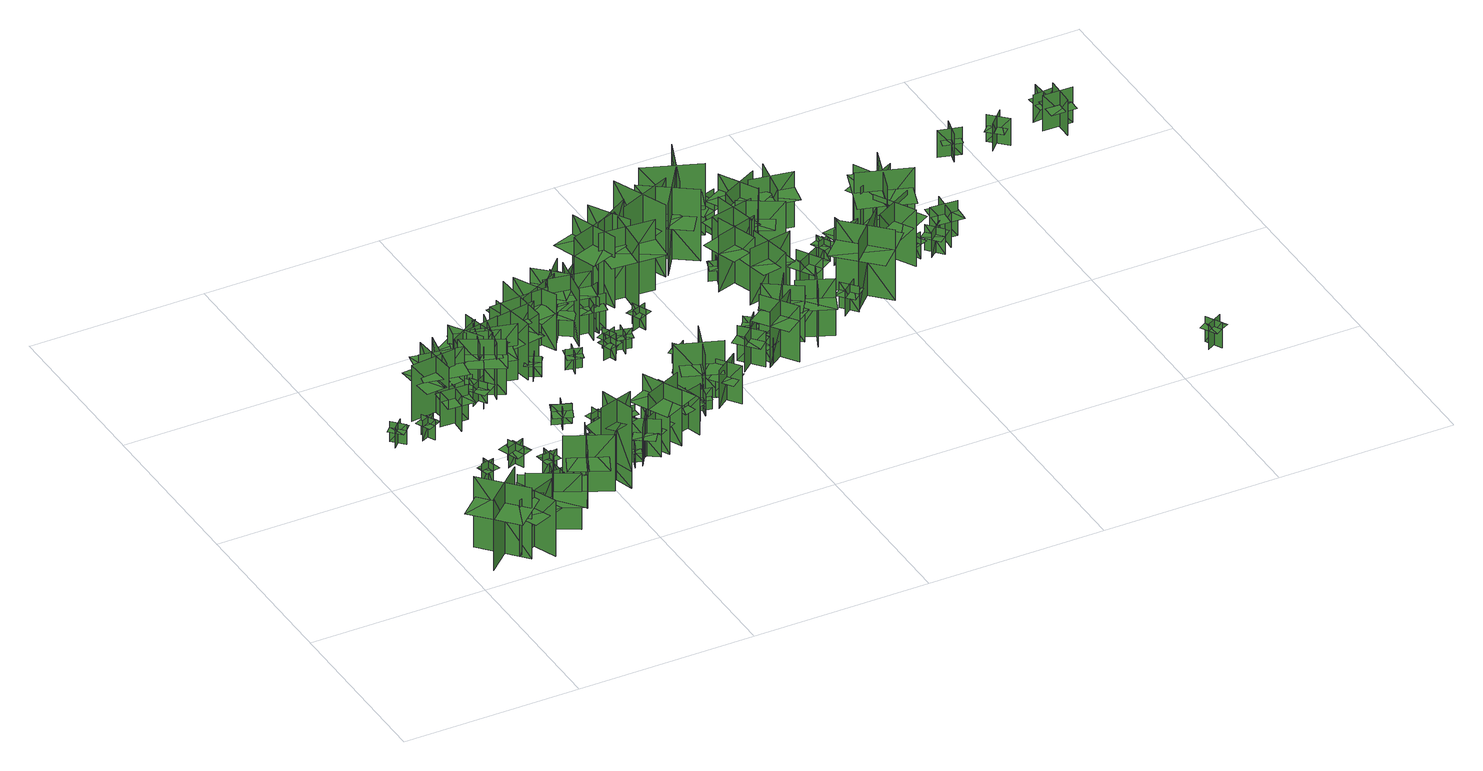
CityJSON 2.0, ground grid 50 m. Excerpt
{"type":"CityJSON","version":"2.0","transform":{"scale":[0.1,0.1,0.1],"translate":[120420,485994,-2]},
"CityObjects":{
"tree1":{"type":"SolitaryVegetationObject","geometry":[{"type":"MultiSurface","lod":"1","boundaries":[[[0,1,2]],[[0,2,3]],[[4,5,6]],[[4,6,7]],[[8,9,10]],[[8,10,11]],[[8,11,12]],[[8,12,13]]]}]},
"tree2":{"type":"SolitaryVegetationObject","geometry":[{"type":"MultiSurface","lod":"1","boundaries":[[[14,15,16]],[[14,16,17]],[[18,19,20]],[[18,20,21]],[[22,23,24]],[[22,24,25]],[[22,25,26]],[[22,26,27]]]}]},
"tree3":{"type":"SolitaryVegetationObject","geometry":[{"type":"MultiSurface","lod":"1","boundaries":[[[28,29,30]],[[28,30,31]],[[32,33,34]],[[32,34,35]],[[36,37,38]],[[36,38,39]],[[36,39,40]],[[36,40,41]]]}]},
"tree4":{"type":"SolitaryVegetationObject","geometry":[{"type":"MultiSurface","lod":"1","boundaries":[[[42,43,44]],[[42,44,45]],[[46,47,48]],[[46,48,49]],[[50,51,52]],[[50,52,53]],[[50,53,54]],[[50,54,55]]]}]},
"tree5":{"type":"SolitaryVegetationObject","geometry":[{"type":"MultiSurface","lod":"1","boundaries":[[[56,57,58]],[[56,58,59]],[[60,61,62]],[[60,62,63]],[[64,65,66]],[[64,66,67]],[[64,68,69]],[[64,69,65]]]}]},
"tree6":{"type":"SolitaryVegetationObject","geometry":[{"type":"MultiSurface","lod":"1","boundaries":[[[70,71,72]],[[70,72,73]],[[74,75,76]],[[74,76,77]],[[78,79,80]],[[78,80,81]],[[78,81,82]],[[78,82,83]]]}]},
"tree7":{"type":"SolitaryVegetationObject","geometry":[{"type":"MultiSurface","lod":"1","boundaries":[[[84,85,86]],[[84,86,87]],[[88,89,90]],[[88,90,91]],[[92,93,94]],[[92,94,95]],[[92,95,96]],[[92,96,97]]]}]},
"tree8":{"type":"SolitaryVegetationObject","geometry":[{"type":"MultiSurface","lod":"1","boundaries":[[[98,99,100]],[[98,100,101]],[[102,103,104]],[[102,104,105]],[[106,107,108]],[[106,108,109]],[[106,109,110]],[[106,110,111]]]}]},
"tree9":{"type":"SolitaryVegetationObject","geometry":[{"type":"MultiSurface","lod":"1","boundaries":[[[112,113,114]],[[112,114,115]],[[116,117,118]],[[116,118,119]],[[120,121,122]],[[120,122,123]],[[120,123,124]],[[120,124,125]]]}]},
"tree10":{"type":"SolitaryVegetationObject","geometry":[{"type":"MultiSurface","lod":"1","boundaries":[[[126,127,128]],[[126,128,129]],[[130,131,132]],[[130,132,133]],[[134,135,136]],[[134,136,137]],[[134,138,139]],[[134,139,135]]]}]},
"tree11":{"type":"SolitaryVegetationObject","geometry":[{"type":"MultiSurface","lod":"1","boundaries":[[[140,141,142]],[[140,142,143]],[[144,145,146]],[[144,146,147]],[[148,149,150]],[[148,150,151]],[[148,151,152]],[[148,152,153]]]}]},
"tree12":{"type":"SolitaryVegetationObject","geometry":[{"type":"MultiSurface","lod":"1","boundaries":[[[154,155,156]],[[154,156,157]],[[158,159,160]],[[158,160,161]],[[162,163,164]],[[162,164,165]],[[162,165,166]],[[162,166,167]]]}]},
"tree13":{"type":"SolitaryVegetationObject","geometry":[{"type":"MultiSurface","lod":"1","boundaries":[[[168,169,170]],[[168,170,171]],[[172,173,174]],[[172,174,175]],[[176,177,178]],[[176,178,179]],[[176,180,181]],[[176,181,177]]]}]},
"tree14":{"type":"SolitaryVegetationObject","geometry":[{"type":"MultiSurface","lod":"1","boundaries":[[[182,183,184]],[[182,184,185]],[[186,187,188]],[[186,188,189]],[[190,191,192]],[[190,192,193]],[[190,193,194]],[[190,194,195]]]}]},
"tree15":{"type":"SolitaryVegetationObject","geometry":[{"type":"MultiSurface","lod":"1","boundaries":[[[196,197,198]],[[196,198,199]],[[200,201,202]],[[200,202,203]],[[204,205,206]],[[204,206,207]],[[204,207,208]],[[204,208,209]]]}]},
"tree16":{"type":"SolitaryVegetationObject","geometry":[{"type":"MultiSurface","lod":"1","boundaries":[[[210,211,212]],[[210,212,213]],[[214,215,216]],[[214,216,217]],[[218,219,215]],[[218,215,214]],[[220,221,211]],[[220,211,210]],[[222,223,224]],[[222,224,225]],[[226,227,228]],[[226,228,229]]]}]},
"tree17":{"type":"SolitaryVegetationObject","geometry":[{"type":"MultiSurface","lod":"1","boundaries":[[[230,231,232]],[[230,232,233]],[[234,235,236]],[[234,236,237]],[[238,239,240]],[[238,240,241]],[[238,241,242]],[[238,242,243]]]}]},
"tree18":{"type":"SolitaryVegetationObject","geometry":[{"type":"MultiSurface","lod":"1","boundaries":[[[244,245,246]],[[244,246,247]],[[248,249,250]],[[248,250,251]],[[252,253,254]],[[252,254,255]],[[252,255,256]],[[252,256,257]]]}]},
"tree19":{"type":"SolitaryVegetationObject","geometry":[{"type":"MultiSurface","lod":"1","boundaries":[[[258,259,260]],[[258,260,261]],[[262,263,264]],[[262,264,265]],[[266,267,268]],[[266,268,269]],[[266,269,270]],[[266,270,271]]]}]},
"tree20":{"type":"SolitaryVegetationObject","geometry":[{"type":"MultiSurface","lod":"1","boundaries":[[[272,273,274]],[[272,274,275]],[[276,277,278]],[[276,278,279]],[[280,281,282]],[[280,282,283]],[[280,284,285]],[[280,285,281]]]}]},
"tree21":{"type":"SolitaryVegetationObject","geometry":[{"type":"MultiSurface","lod":"1","boundaries":[[[286,287,288]],[[286,288,289]],[[290,291,292]],[[290,292,293]],[[294,295,296]],[[294,296,297]],[[294,297,298]],[[294,298,299]]]}]},
"tree22":{"type":"SolitaryVegetationObject","geometry":[{"type":"MultiSurface","lod":"1","boundaries":[[[300,301,302]],[[300,302,303]],[[304,305,306]],[[304,306,307]],[[308,309,310]],[[308,310,311]],[[308,311,312]],[[308,312,313]]]}]},
"tree23":{"type":"SolitaryVegetationObject","geometry":[{"type":"MultiSurface","lod":"1","boundaries":[[[314,315,316]],[[314,316,317]],[[318,319,320]],[[318,320,321]],[[322,323,324]],[[322,324,325]],[[322,325,326]],[[322,326,327]]]}]},
"tree24":{"type":"SolitaryVegetationObject","geometry":[{"type":"MultiSurface","lod":"1","boundaries":[[[328,329,330]],[[328,330,331]],[[332,333,334]],[[332,334,335]],[[336,337,338]],[[336,338,339]],[[336,340,341]],[[336,341,337]]]}]},
"tree25":{"type":"SolitaryVegetationObject","geometry":[{"type":"MultiSurface","lod":"1","boundaries":[[[342,343,344]],[[342,344,345]],[[346,347,348]],[[346,348,349]],[[350,351,352]],[[350,352,353]],[[350,353,354]],[[350,354,355]]]}]},
"tree26":{"type":"SolitaryVegetationObject","geometry":[{"type":"MultiSurface","lod":"1","boundaries":[[[356,357,358]],[[356,358,359]],[[360,361,362]],[[360,362,363]],[[364,365,366]],[[364,366,367]],[[364,367,368]],[[364,368,369]]]}]},
"tree27":{"type":"SolitaryVegetationObject","geometry":[{"type":"MultiSurface","lod":"1","boundaries":[[[370,371,372]],[[370,372,373]],[[374,375,376]],[[374,376,377]],[[378,379,380]],[[378,380,381]],[[378,382,383]],[[378,383,379]]]}]},
"tree28":{"type":"SolitaryVegetationObject","geometry":[{"type":"MultiSurface","lod":"1","boundaries":[[[384,385,386]],[[384,386,387]],[[388,389,390]],[[388,390,391]],[[392,393,394]],[[392,394,395]],[[392,395,396]],[[392,396,397]]]}]},
"tree29":{"type":"SolitaryVegetationObject","geometry":[{"type":"MultiSurface","lod":"1","boundaries":[[[398,399,400]],[[398,400,401]],[[402,403,404]],[[402,404,405]],[[406,407,408]],[[406,408,409]],[[406,409,410]],[[406,410,411]]]}]},
"tree30":{"type":"SolitaryVegetationObject","geometry":[{"type":"MultiSurface","lod":"1","boundaries":[[[412,413,414]],[[412,414,415]],[[416,417,418]],[[416,418,419]],[[420,421,422]],[[420,422,423]],[[420,423,424]],[[420,424,425]]]}]},
"tree31":{"type":"SolitaryVegetationObject","geometry":[{"type":"MultiSurface","lod":"1","boundaries":[[[426,427,428]],[[426,428,429]],[[430,431,432]],[[430,432,433]],[[434,435,436]],[[434,436,437]],[[434,437,438]],[[434,438,439]]]}]},
"tree32":{"type":"SolitaryVegetationObject","geometry":[{"type":"MultiSurface","lod":"1","boundaries":[[[440,441,442]],[[440,442,443]],[[444,445,446]],[[444,446,447]],[[448,449,450]],[[448,450,451]],[[448,451,452]],[[448,452,453]]]}]},
"tree33":{"type":"SolitaryVegetationObject","geometry":[{"type":"MultiSurface","lod":"1","boundaries":[[[454,455,456]],[[454,456,457]],[[458,459,460]],[[458,460,461]],[[462,463,464]],[[462,464,465]],[[462,465,466]],[[462,466,467]]]}]},
"tree34":{"type":"SolitaryVegetationObject","geometry":[{"type":"MultiSurface","lod":"1","boundaries":[[[468,469,470]],[[468,470,471]],[[472,473,474]],[[472,474,475]],[[476,477,478]],[[476,478,479]],[[476,480,481]],[[476,481,477]]]}]},
"tree35":{"type":"SolitaryVegetationObject","geometry":[{"type":"MultiSurface","lod":"1","boundaries":[[[482,483,484]],[[482,484,485]],[[486,487,488]],[[486,488,489]],[[490,491,492]],[[490,492,493]],[[490,493,494]],[[490,494,495]]]}]},
"tree36":{"type":"SolitaryVegetationObject","geometry":[{"type":"MultiSurface","lod":"1","boundaries":[[[496,497,498]],[[496,498,499]],[[500,501,502]],[[500,502,503]],[[504,505,506]],[[504,506,507]],[[504,507,508]],[[504,508,509]]]}]},
"tree37":{"type":"SolitaryVegetationObject","geometry":[{"type":"MultiSurface","lod":"1","boundaries":[[[510,511,512]],[[510,512,513]],[[514,515,516]],[[514,516,517]],[[518,519,520]],[[518,520,521]],[[518,521,522]],[[518,522,523]]]}]},
"tree38":{"type":"SolitaryVegetationObject","geometry":[{"type":"MultiSurface","lod":"1","boundaries":[[[524,525,526]],[[524,526,527]],[[528,529,530]],[[528,530,531]],[[532,533,534]],[[532,534,535]],[[532,535,536]],[[532,536,537]]]}]},
"tree39":{"type":"SolitaryVegetationObject","geometry":[{"type":"MultiSurface","lod":"1","boundaries":[[[538,539,540]],[[538,540,541]],[[542,543,544]],[[542,544,545]],[[546,547,548]],[[546,548,549]],[[546,549,550]],[[546,550,551]]]}]},
"tree40":{"type":"SolitaryVegetationObject","geometry":[{"type":"MultiSurface","lod":"1","boundaries":[[[552,553,554]],[[552,554,555]],[[556,557,558]],[[556,558,559]],[[560,561,562]],[[560,562,563]],[[560,563,564]],[[560,564,565]]]}]},
"tree41":{"type":"SolitaryVegetationObject","geometry":[{"type":"MultiSurface","lod":"1","boundaries":[[[566,567,568]],[[566,568,569]],[[570,571,572]],[[570,572,573]],[[574,575,576]],[[574,576,577]],[[574,577,578]],[[574,578,579]]]}]},
"tree42":{"type":"SolitaryVegetationObject","geometry":[{"type":"MultiSurface","lod":"1","boundaries":[[[580,581,582]],[[580,582,583]],[[584,585,586]],[[584,586,587]],[[588,589,590]],[[588,590,591]],[[588,592,593]],[[588,593,589]]]}]},
"tree43":{"type":"SolitaryVegetationObject","geometry":[{"type":"MultiSurface","lod":"1","boundaries":[[[594,595,596]],[[594,596,597]],[[598,599,600]],[[598,600,601]],[[602,603,604]],[[602,604,605]],[[602,605,606]],[[602,606,607]]]}]},
"tree44":{"type":"SolitaryVegetationObject","geometry":[{"type":"MultiSurface","lod":"1","boundaries":[[[608,609,610]],[[608,610,611]],[[612,613,614]],[[612,614,615]],[[616,617,618]],[[616,618,619]],[[616,619,620]],[[616,620,621]]]}]},
"tree45":{"type":"SolitaryVegetationObject","geometry":[{"type":"MultiSurface","lod":"1","boundaries":[[[622,623,624]],[[622,624,625]],[[626,627,628]],[[626,628,629]],[[630,631,632]],[[630,632,633]],[[630,633,634]],[[630,634,635]]]}]},
"tree46":{"type":"SolitaryVegetationObject","geometry":[{"type":"MultiSurface","lod":"1","boundaries":[[[636,637,638]],[[636,638,639]],[[640,641,642]],[[640,642,643]],[[644,645,646]],[[644,646,647]],[[644,647,648]],[[644,648,649]]]}]},
"tree47":{"type":"SolitaryVegetationObject","geometry":[{"type":"MultiSurface","lod":"1","boundaries":[[[650,651,652]],[[650,652,653]],[[654,655,656]],[[654,656,657]],[[658,659,660]],[[658,660,661]],[[658,661,662]],[[658,662,663]]]}]},
"tree48":{"type":"SolitaryVegetationObject","geometry":[{"type":"MultiSurface","lod":"1","boundaries":[[[664,665,666]],[[664,666,667]],[[668,669,670]],[[668,670,671]],[[672,673,674]],[[672,674,675]],[[672,676,677]],[[672,677,673]]]}]},
"tree49":{"type":"SolitaryVegetationObject","geometry":[{"type":"MultiSurface","lod":"1","boundaries":[[[678,679,680]],[[678,680,681]],[[682,683,684]],[[682,684,685]],[[686,687,688]],[[686,688,689]],[[686,689,690]],[[686,690,691]]]}]},
"tree50":{"type":"SolitaryVegetationObject","geometry":[{"type":"MultiSurface","lod":"1","boundaries":[[[692,693,694]],[[692,694,695]],[[696,697,698]],[[696,698,699]],[[700,701,702]],[[700,702,703]],[[700,704,705]],[[700,705,701]]]}]},
"tree51":{"type":"SolitaryVegetationObject","geometry":[{"type":"MultiSurface","lod":"1","boundaries":[[[706,707,708]],[[706,708,709]],[[710,711,712]],[[710,712,713]],[[714,715,716]],[[714,716,717]],[[714,717,718]],[[714,718,719]]]}]},
"tree52":{"type":"SolitaryVegetationObject","geometry":[{"type":"MultiSurface","lod":"1","boundaries":[[[720,721,722]],[[720,722,723]],[[724,725,726]],[[724,726,727]],[[728,729,730]],[[728,730,731]],[[728,732,733]],[[728,733,729]]]}]},
"tree53":{"type":"SolitaryVegetationObject","geometry":[{"type":"MultiSurface","lod":"1","boundaries":[[[734,735,736]],[[734,736,737]],[[738,739,740]],[[738,740,741]],[[742,743,744]],[[742,744,745]],[[742,745,746]],[[742,746,747]]]}]},
"tree54":{"type":"SolitaryVegetationObject","geometry":[{"type":"MultiSurface","lod":"1","boundaries":[[[748,749,750]],[[748,750,751]],[[752,753,754]],[[752,754,755]],[[756,757,758]],[[756,758,759]],[[756,759,760]],[[756,760,761]]]}]},
"tree55":{"type":"SolitaryVegetationObject","geometry":[{"type":"MultiSurface","lod":"1","boundaries":[[[762,763,764]],[[762,764,765]],[[766,767,768]],[[766,768,769]],[[770,771,772]],[[770,772,773]],[[770,774,775]],[[770,775,771]]]}]},
"tree56":{"type":"SolitaryVegetationObject","geometry":[{"type":"MultiSurface","lod":"1","boundaries":[[[776,777,778]],[[776,778,779]],[[780,781,782]],[[780,782,783]],[[784,785,786]],[[784,786,787]],[[784,787,788]],[[784,788,789]]]}]},
"tree57":{"type":"SolitaryVegetationObject","geometry":[{"type":"MultiSurface","lod":"1","boundaries":[[[790,791,792]],[[790,792,793]],[[794,795,796]],[[794,796,797]],[[798,799,800]],[[798,800,801]],[[798,801,802]],[[798,802,803]]]}]},
"tree58":{"type":"SolitaryVegetationObject","geometry":[{"type":"MultiSurface","lod":"1","boundaries":[[[804,805,806]],[[804,806,807]],[[808,809,810]],[[808,810,811]],[[812,813,814]],[[812,814,815]],[[812,815,816]],[[812,816,817]]]}]},
"tree59":{"type":"SolitaryVegetationObject","geometry":[{"type":"MultiSurface","lod":"1","boundaries":[[[818,819,820]],[[818,820,821]],[[822,823,824]],[[822,824,825]],[[826,827,828]],[[826,828,829]],[[826,829,830]],[[826,830,831]]]}]},
"tree60":{"type":"SolitaryVegetationObject","geometry":[{"type":"MultiSurface","lod":"1","boundaries":[[[832,833,834]],[[832,834,835]],[[836,837,838]],[[836,838,839]],[[840,841,842]],[[840,842,843]],[[840,843,844]],[[840,844,845]]]}]},
"tree61":{"type":"SolitaryVegetationObject","geometry":[{"type":"MultiSurface","lod":"1","boundaries":[[[846,847,848]],[[846,848,849]],[[850,851,852]],[[850,852,853]],[[854,855,856]],[[854,856,857]],[[854,857,858]],[[854,858,859]]]}]},
"tree62":{"type":"SolitaryVegetationObject","geometry":[{"type":"MultiSurface","lod":"1","boundaries":[[[860,861,862]],[[860,862,863]],[[864,865,866]],[[864,866,867]],[[868,869,870]],[[868,870,871]],[[868,871,872]],[[868,872,873]]]}]},
"tree63":{"type":"SolitaryVegetationObject","geometry":[{"type":"MultiSurface","lod":"1","boundaries":[[[874,875,876]],[[874,876,877]],[[878,879,880]],[[878,880,881]],[[882,883,884]],[[882,884,885]],[[882,885,886]],[[882,886,887]]]}]},
"tree64":{"type":"SolitaryVegetationObject","geometry":[{"type":"MultiSurface","lod":"1","boundaries":[[[888,889,890]],[[888,890,891]],[[892,893,894]],[[892,894,895]],[[896,897,898]],[[896,898,899]],[[896,899,900]],[[896,900,901]]]}]},
"tree65":{"type":"SolitaryVegetationObject","geometry":[{"type":"MultiSurface","lod":"1","boundaries":[[[902,903,904]],[[902,904,905]],[[906,907,908]],[[906,908,909]],[[910,911,912]],[[910,912,913]],[[910,913,914]],[[910,914,915]]]}]},
"tree66":{"type":"SolitaryVegetationObject","geometry":[{"type":"MultiSurface","lod":"1","boundaries":[[[916,917,918]],[[916,918,919]],[[920,921,922]],[[920,922,923]],[[924,925,926]],[[924,926,927]],[[924,927,928]],[[924,928,929]]]}]},
"tree67":{"type":"SolitaryVegetationObject","geometry":[{"type":"MultiSurface","lod":"1","boundaries":[[[930,931,932]],[[930,932,933]],[[934,935,936]],[[934,936,937]],[[938,939,940]],[[938,940,941]],[[938,942,943]],[[938,943,939]]]}]},
"tree68":{"type":"SolitaryVegetationObject","geometry":[{"type":"MultiSurface","lod":"1","boundaries":[[[944,945,946]],[[944,946,947]],[[948,949,950]],[[948,950,951]],[[952,953,954]],[[952,954,955]],[[952,955,956]],[[952,956,957]]]}]},
"tree69":{"type":"SolitaryVegetationObject","geometry":[{"type":"MultiSurface","lod":"1","boundaries":[[[958,959,960]],[[958,960,961]],[[962,963,964]],[[962,964,965]],[[966,967,968]],[[966,968,969]],[[966,970,971]],[[966,971,967]]]}]},
"tree70":{"type":"SolitaryVegetationObject","geometry":[{"type":"MultiSurface","lod":"1","boundaries":[[[972,973,974]],[[972,974,975]],[[976,977,978]],[[976,978,979]],[[980,981,982]],[[980,982,983]],[[980,983,984]],[[980,984,985]]]}]},
"tree71":{"type":"SolitaryVegetationObject","geometry":[{"type":"MultiSurface","lod":"1","boundaries":[[[986,987,988]],[[986,988,989]],[[990,991,992]],[[990,992,993]],[[994,995,996]],[[994,996,997]],[[994,998,999]],[[994,999,995]]]}]},
"tree72":{"type":"SolitaryVegetationObject","geometry":[{"type":"MultiSurface","lod":"1","boundaries":[[[1000,1001,1002]],[[1000,1002,1003]],[[1004,1005,1006]],[[1004,1006,1007]],[[1008,1009,1010]],[[1008,1010,1011]],[[1008,1011,1012]],[[1008,1012,1013]]]}]},
"tree73":{"type":"SolitaryVegetationObject","geometry":[{"type":"MultiSurface","lod":"1","boundaries":[[[1014,1015,1016]],[[1014,1016,1017]],[[1018,1019,1020]],[[1018,1020,1021]],[[1022,1023,1024]],[[1022,1024,1025]],[[1022,1025,1026]],[[1022,1026,1027]]]}]},
"tree74":{"type":"SolitaryVegetationObject","geometry":[{"type":"MultiSurface","lod":"1","boundaries":[[[1028,1029,1030]],[[1028,1030,1031]],[[1032,1033,1034]],[[1032,1034,1035]],[[1036,1037,1038]],[[1036,1038,1039]],[[1036,1039,1040]],[[1036,1040,1041]]]}]},
"tree75":{"type":"SolitaryVegetationObject","geometry":[{"type":"MultiSurface","lod":"1","boundaries":[[[1042,1043,1044]],[[1042,1044,1045]],[[1046,1047,1048]],[[1046,1048,1049]],[[1050,1051,1052]],[[1050,1052,1053]],[[1050,1053,1054]],[[1050,1054,1055]]]}]},
"tree76":{"type":"SolitaryVegetationObject","geometry":[{"type":"MultiSurface","lod":"1","boundaries":[[[1056,1057,1058]],[[1056,1058,1059]],[[1060,1061,1062]],[[1060,1062,1063]],[[1064,1065,1066]],[[1064,1066,1067]],[[1064,1068,1069]],[[1064,1069,1065]]]}]},
"tree77":{"type":"SolitaryVegetationObject","geometry":[{"type":"MultiSurface","lod":"1","boundaries":[[[1070,1071,1072]],[[1070,1072,1073]],[[1074,1075,1076]],[[1074,1076,1077]],[[1078,1079,1080]],[[1078,1080,1081]],[[1078,1081,1082]],[[1078,1082,1083]]]}]},
"tree78":{"type":"SolitaryVegetationObject","geometry":[{"type":"MultiSurface","lod":"1","boundaries":[[[1084,1085,1086]],[[1084,1086,1087]],[[1088,1089,1090]],[[1088,1090,1091]],[[1092,1093,1094]],[[1092,1094,1095]],[[1092,1095,1096]],[[1092,1096,1097]]]}]},
"tree79":{"type":"SolitaryVegetationObject","geometry":[{"type":"MultiSurface","lod":"1","boundaries":[[[1098,1099,1100]],[[1098,1100,1101]],[[1102,1103,1104]],[[1102,1104,1105]],[[1106,1107,1108]],[[1106,1108,1109]],[[1106,1109,1110]],[[1106,1110,1111]]]}]},
"tree80":{"type":"SolitaryVegetationObject","geometry":[{"type":"MultiSurface","lod":"1","boundaries":[[[1112,1113,1114]],[[1112,1114,1115]],[[1116,1117,1118]],[[1116,1118,1119]],[[1120,1121,1122]],[[1120,1122,1123]],[[1120,1123,1124]],[[1120,1124,1125]]]}]},
"tree81":{"type":"SolitaryVegetationObject","geometry":[{"type":"MultiSurface","lod":"1","boundaries":[[[1126,1127,1128]],[[1126,1128,1129]],[[1130,1131,1132]],[[1130,1132,1133]],[[1134,1135,1136]],[[1134,1136,1137]],[[1134,1137,1138]],[[1134,1138,1139]]]}]},
"tree82":{"type":"SolitaryVegetationObject","geometry":[{"type":"MultiSurface","lod":"1","boundaries":[[[1140,1141,1142]],[[1140,1142,1143]],[[1144,1145,1146]],[[1144,1146,1147]],[[1148,1149,1150]],[[1148,1150,1151]],[[1148,1151,1152]],[[1148,1152,1153]]]}]},
"tree83":{"type":"SolitaryVegetationObject","geometry":[{"type":"MultiSurface","lod":"1","boundaries":[[[1154,1155,1156]],[[1154,1156,1157]],[[1158,1159,1160]],[[1158,1160,1161]],[[1162,1163,1164]],[[1162,1164,1165]],[[1162,1165,1166]],[[1162,1166,1167]]]}]},
"tree84":{"type":"SolitaryVegetationObject","geometry":[{"type":"MultiSurface","lod":"1","boundaries":[[[1168,1169,1170]],[[1168,1170,1171]],[[1172,1173,1174]],[[1172,1174,1175]],[[1176,1177,1178]],[[1176,1178,1179]],[[1176,1179,1180]],[[1176,1180,1181]]]}]},
"tree85":{"type":"SolitaryVegetationObject","geometry":[{"type":"MultiSurface","lod":"1","boundaries":[[[1182,1183,1184]],[[1182,1184,1185]],[[1186,1187,1188]],[[1186,1188,1189]],[[1190,1191,1192]],[[1190,1192,1193]],[[1190,1193,1194]],[[1190,1194,1195]]]}]},
"tree86":{"type":"SolitaryVegetationObject","geometry":[{"type":"MultiSurface","lod":"1","boundaries":[[[1196,1197,1198]],[[1196,1198,1199]],[[1200,1201,1202]],[[1200,1202,1203]],[[1204,1205,1206]],[[1204,1206,1207]],[[1204,1207,1208]],[[1204,1208,1209]]]}]},
"tree87":{"type":"SolitaryVegetationObject","geometry":[{"type":"MultiSurface","lod":"1","boundaries":[[[1210,1211,1212]],[[1210,1212,1213]],[[1214,1215,1216]],[[1214,1216,1217]],[[1218,1219,1220]],[[1218,1220,1221]],[[1218,1221,1222]],[[1218,1222,1223]]]}]},
"tree88":{"type":"SolitaryVegetationObject","geometry":[{"type":"MultiSurface","lod":"1","boundaries":[[[1224,1225,1226]],[[1224,1226,1227]],[[1228,1229,1230]],[[1228,1230,1231]],[[1232,1233,1234]],[[1232,1234,1235]],[[1232,1235,1236]],[[1232,1236,1237]]]}]},
"tree89":{"type":"SolitaryVegetationObject","geometry":[{"type":"MultiSurface","lod":"1","boundaries":[[[1238,1239,1240]],[[1238,1240,1241]],[[1242,1243,1244]],[[1242,1244,1245]],[[1246,1247,1248]],[[1246,1248,1249]],[[1246,1249,1250]],[[1246,1250,1251]]]}]},
"tree90":{"type":"SolitaryVegetationObject","geometry":[{"type":"MultiSurface","lod":"1","boundaries":[[[1252,1253,1254]],[[1252,1254,1255]],[[1256,1257,1258]],[[1256,1258,1259]],[[1260,1261,1262]],[[1260,1262,1263]],[[1260,1261,1264]],[[1260,1264,1265]]]}]},
"tree91":{"type":"SolitaryVegetationObject","geometry":[{"type":"MultiSurface","lod":"1","boundaries":[[[1266,1267,1268]],[[1266,1268,1269]],[[1270,1271,1272]],[[1270,1272,1273]],[[1274,1275,1276]],[[1274,1276,1277]],[[1274,1277,1278]],[[1274,1278,1279]]]}]},
"tree92":{"type":"SolitaryVegetationObject","geometry":[{"type":"MultiSurface","lod":"1","boundaries":[[[1280,1281,1282]],[[1280,1282,1283]],[[1284,1285,1286]],[[1284,1286,1287]],[[1288,1289,1290]],[[1288,1290,1291]],[[1288,1291,1292]],[[1288,1292,1293]]]}]},
"tree93":{"type":"SolitaryVegetationObject","geometry":[{"type":"MultiSurface","lod":"1","boundaries":[[[1294,1295,1296]],[[1294,1296,1297]],[[1298,1299,1300]],[[1298,1300,1301]],[[1302,1303,1304]],[[1302,1304,1305]],[[1302,1306,1307]],[[1302,1307,1303]]]}]},
"tree94":{"type":"SolitaryVegetationObject","geometry":[{"type":"MultiSurface","lod":"1","boundaries":[[[1308,1309,1310]],[[1308,1310,1311]],[[1312,1313,1314]],[[1312,1314,1315]],[[1316,1317,1318]],[[1316,1318,1319]],[[1316,1319,1320]],[[1316,1320,1321]]]}]},
"tree95":{"type":"SolitaryVegetationObject","geometry":[{"type":"MultiSurface","lod":"1","boundaries":[[[1322,1323,1324]],[[1322,1324,1325]],[[1326,1327,1328]],[[1326,1328,1329]],[[1330,1331,1332]],[[1330,1332,1333]],[[1330,1333,1334]],[[1330,1334,1335]]]}]},
"tree96":{"type":"SolitaryVegetationObject","geometry":[{"type":"MultiSurface","lod":"1","boundaries":[[[1336,1337,1338]],[[1336,1338,1339]],[[1340,1341,1342]],[[1340,1342,1343]],[[1344,1345,1346]],[[1344,1346,1347]],[[1344,1347,1348]],[[1344,1348,1349]]]}]},
"tree97":{"type":"SolitaryVegetationObject","geometry":[{"type":"MultiSurface","lod":"1","boundaries":[[[1350,1351,1352]],[[1350,1352,1353]],[[1354,1355,1356]],[[1354,1356,1357]],[[1358,1359,1360]],[[1358,1360,1361]],[[1358,1362,1363]],[[1358,1363,1359]]]}]},
"tree98":{"type":"SolitaryVegetationObject","geometry":[{"type":"MultiSurface","lod":"1","boundaries":[[[1364,1365,1366]],[[1364,1366,1367]],[[1368,1369,1370]],[[1368,1370,1371]],[[1372,1373,1374]],[[1372,1374,1375]],[[1372,1376,1377]],[[1372,1377,1373]]]}]},
"tree99":{"type":"SolitaryVegetationObject","geometry":[{"type":"MultiSurface","lod":"1","boundaries":[[[1378,1379,1380]],[[1378,1380,1381]],[[1382,1383,1384]],[[1382,1384,1385]],[[1386,1387,1388]],[[1386,1388,1389]],[[1386,1390,1391]],[[1386,1391,1387]]]}]},
"tree100":{"type":"SolitaryVegetationObject","geometry":[{"type":"MultiSurface","lod":"1","boundaries":[[[1392,1393,1394]],[[1392,1394,1395]],[[1396,1397,1398]],[[1396,1398,1399]],[[1400,1401,1402]],[[1400,1402,1403]],[[1400,1404,1405]],[[1400,1405,1401]]]}]}
},
"vertices":[
[170,68,4],[66,183,4],[66,183,220],[170,68,220],[176,171,4],[61,67,4],[61,67,220],[176,171,220],[176,171,159],[124,229,159],[9,124,159],[61,67,159],[113,10,159],[228,114,159],
[176,161,9],[225,43,9],[225,43,179],[176,161,179],[145,85,9],[145,85,179],[263,135,179],[263,135,9],[145,85,126],[166,36,126],[260,75,126],[239,125,126],[219,174,126],[125,135,126],
[124,685,13],[93,654,13],[93,654,74],[124,685,74],[95,686,13],[126,654,13],[126,654,74],[95,686,74],[95,686,57],[79,670,57],[110,639,57],[126,654,57],[142,670,57],[111,701,57],
[241,90,10],[241,90,180],[312,218,180],[312,218,10],[215,186,10],[215,186,180],[339,117,180],[339,117,10],[196,196,125],[161,132,125],[315,46,125],[351,111,125],[386,175,125],[232,261,125],
[211,412,9],[248,421,9],[248,421,72],[211,412,72],[236,397,9],[227,434,9],[227,434,72],[236,397,72],[236,397,52],[227,434,52],[207,429,52],[216,392,52],[257,402,52],[247,439,52],
[299,171,10],[366,210,10],[366,210,118],[299,171,118],[349,157,10],[310,224,10],[310,224,118],[349,157,118],[349,157,88],[383,177,88],[343,244,88],[310,224,88],[277,205,88],[316,138,88],
[183,683,9],[202,643,9],[202,643,70],[183,683,70],[173,655,9],[213,674,9],[213,674,70],[173,655,70],[173,655,53],[182,635,53],[222,654,53],[213,674,53],[203,694,53],[163,676,53],
[376,281,12],[372,325,12],[372,325,73],[376,281,73],[395,303,12],[351,299,12],[351,299,73],[395,303,73],[395,303,56],[393,325,56],[349,321,56],[351,299,56],[353,277,56],[397,281,56],
[306,446,10],[306,446,72],[356,465,72],[356,465,10],[321,478,10],[321,478,72],[340,430,72],[340,430,10],[319,486,51],[294,476,51],[316,416,51],[341,426,51],[366,435,51],[344,495,51],
[267,692,10],[255,824,10],[255,824,181],[267,692,181],[319,757,10],[319,757,181],[188,744,181],[188,744,10],[261,700,115],[250,815,115],[197,810,115],[207,695,115],[316,706,115],[306,821,115],
[319,686,8],[241,690,8],[241,690,115],[319,686,115],[284,725,8],[280,648,8],[280,648,115],[284,725,115],[284,725,85],[246,727,85],[242,650,85],[280,648,85],[319,645,85],[323,723,85],
[367,378,9],[411,385,9],[411,385,70],[367,378,70],[390,361,9],[384,404,9],[384,404,70],[390,361,70],[390,361,53],[412,364,53],[406,408,53],[384,404,53],[362,401,53],[368,357,53],
[452,313,10],[396,193,10],[396,193,182],[452,313,182],[374,284,10],[374,284,182],[494,228,182],[494,228,10],[453,303,116],[405,198,116],[453,175,116],[502,280,116],[403,326,116],[354,222,116],
[227,779,10],[346,757,10],[346,757,179],[227,779,179],[272,712,10],[294,832,10],[294,832,179],[272,712,179],[272,712,132],[332,701,132],[354,820,132],[294,832,132],[235,843,132],[212,723,132],
[446,363,12],[482,338,12],[482,338,74],[446,363,74],[451,334,12],[476,370,12],[476,370,74],[451,334,74],[451,334,56],[469,321,56],[495,358,56],[476,370,56],[458,383,56],[433,347,56],
[465,250,66],[564,280,66],[564,278,261],[465,248,261],[533,212,67],[503,311,67],[502,311,261],[533,212,261],[533,212,15],[502,311,15],[465,248,15],[564,278,15],[465,249,161],[564,279,161],[548,329,180],[449,299,180],[550,275,192],[476,251,192],[488,214,203],[562,237,203],
[475,384,11],[501,348,11],[501,348,73],[475,384,73],[470,355,11],[506,381,11],[506,381,73],[470,355,73],[470,355,56],[483,337,56],[519,363,56],[506,381,56],[494,399,56],[458,373,56],
[377,774,13],[351,810,13],[351,810,74],[377,774,74],[382,803,13],[346,777,13],[346,777,74],[382,803,74],[382,803,57],[369,821,57],[333,795,57],[346,777,57],[359,759,57],[395,785,57],
[401,759,11],[401,759,73],[356,729,73],[356,729,11],[393,724,11],[393,724,73],[364,766,73],[364,766,11],[398,717,53],[420,732,53],[384,785,53],[362,770,53],[340,755,53],[375,702,53],
[406,768,11],[351,856,11],[351,856,184],[406,768,184],[424,846,11],[335,791,11],[335,791,184],[424,846,184],[424,846,128],[335,791,128],[366,742,128],[454,797,128],[394,894,128],[305,839,128],
[456,740,8],[348,796,8],[348,796,177],[456,740,177],[431,818,8],[376,709,8],[376,709,177],[431,818,177],[431,818,130],[377,846,130],[322,737,130],[376,709,130],[430,682,130],[486,790,130],
[348,820,9],[463,781,9],[463,781,179],[348,820,179],[384,747,9],[422,863,9],[422,863,179],[384,747,179],[384,747,131],[441,728,131],[480,843,131],[422,863,131],[364,882,131],[326,767,131],
[551,395,11],[509,407,11],[509,407,73],[551,395,73],[537,421,11],[525,378,11],[525,378,73],[537,421,73],[537,421,55],[516,427,55],[504,384,55],[525,378,55],[546,372,55],[558,415,55],
[481,834,10],[379,812,10],[379,812,183],[481,834,183],[414,877,10],[436,775,10],[436,775,183],[414,877,183],[414,877,127],[436,775,127],[491,787,127],[469,889,127],[358,865,127],[380,763,127],
[536,425,11],[566,394,11],[566,394,72],[536,425,72],[535,396,11],[567,427,11],[567,427,72],[535,396,72],[535,396,55],[550,380,55],[582,411,55],[567,427,55],[551,443,55],[519,412,55],
[539,543,11],[539,543,73],[489,562,73],[489,562,11],[505,529,11],[505,529,73],[524,577,73],[524,577,11],[502,521,53],[527,512,53],[551,571,53],[526,581,53],[501,591,53],[477,531,53],
[455,859,9],[424,731,9],[424,731,180],[455,859,180],[385,816,9],[385,816,180],[513,784,180],[513,784,9],[458,850,114],[431,738,114],[483,725,114],[511,837,114],[404,863,114],[377,751,114],
[575,437,8],[531,437,8],[531,437,70],[575,437,70],[555,458,8],[554,414,8],[554,414,70],[555,458,70],[555,458,53],[533,458,53],[532,414,53],[554,414,53],[576,413,53],[577,458,53],
[583,289,15],[601,335,15],[601,335,81],[583,289,81],[615,303,15],[569,321,15],[569,321,81],[615,303,81],[610,305,56],[618,324,56],[585,337,56],[578,318,56],[570,299,56],[602,286,56],
[605,289,14],[653,360,14],[653,360,129],[605,289,129],[665,301,14],[594,349,14],[594,349,129],[665,301,129],[657,306,86],[677,336,86],[627,370,86],[606,340,86],[586,311,86],[636,277,86],
[580,514,4],[592,471,4],[592,471,66],[580,514,66],[565,488,4],[608,500,4],[608,500,66],[565,488,66],[565,488,48],[571,467,48],[614,478,48],[608,500,48],[602,521,48],[559,509,48],
[614,429,9],[634,384,9],[634,384,74],[614,429,74],[602,397,9],[647,416,9],[647,416,74],[602,397,74],[607,399,50],[615,380,50],[647,394,50],[639,413,50],[630,431,50],[599,418,50],
[688,301,15],[648,377,15],[648,377,130],[688,301,130],[706,359,15],[630,319,15],[630,319,130],[706,359,130],[698,355,87],[681,386,87],[627,358,87],[644,326,87],[661,295,87],[714,323,87],
[513,900,9],[534,769,9],[534,769,180],[513,900,180],[465,832,9],[465,832,180],[596,853,180],[596,853,9],[519,892,114],[538,778,114],[591,787,114],[573,901,114],[465,883,114],[483,769,114],
[543,757,10],[566,795,10],[566,795,72],[543,757,72],[571,764,10],[534,787,10],[534,787,72],[571,764,72],[571,764,55],[583,782,55],[546,806,55],[534,787,55],[522,769,55],[560,745,55],
[658,448,8],[657,492,8],[657,492,69],[658,448,69],[678,469,8],[634,468,8],[634,468,69],[678,469,69],[678,469,52],[678,491,52],[634,490,52],[634,468,52],[634,446,52],[679,446,52],
[734,323,13],[683,434,13],[683,434,182],[734,323,182],[763,399,13],[652,348,13],[652,348,182],[763,399,182],[763,399,135],[737,454,135],[627,403,135],[652,348,135],[678,293,135],[788,344,135],
[656,892,9],[485,881,9],[485,881,180],[656,892,180],[569,967,9],[569,967,180],[580,797,180],[580,797,9],[641,891,135],[635,948,135],[502,933,135],[508,877,135],[514,820,135],[647,835,135],
[760,378,16],[722,400,16],[722,400,78],[760,378,78],[753,406,16],[730,368,16],[730,368,78],[753,406,78],[753,406,61],[734,418,61],[711,380,61],[730,368,61],[749,357,61],[772,395,61],
[664,781,8],[653,738,8],[653,738,70],[664,781,70],[639,767,8],[682,755,8],[682,755,70],[639,767,70],[639,767,52],[633,745,52],[676,734,52],[682,755,52],[687,777,52],[644,788,52],
[826,394,15],[743,370,15],[743,370,129],[826,394,129],[772,423,15],[796,341,15],[796,341,129],[772,423,129],[775,414,86],[741,404,86],[758,346,86],[792,356,86],[826,366,86],[809,424,86],
[578,874,11],[697,934,11],[697,934,182],[578,874,182],[657,849,11],[657,849,182],[598,967,182],[598,967,11],[584,882,116],[687,934,116],[662,982,116],[559,930,116],[609,833,116],[712,885,116],
[789,446,11],[799,503,11],[799,503,73],[789,446,73],[823,470,11],[766,480,11],[766,480,73],[823,470,73],[820,471,55],[824,495,55],[773,504,55],[768,480,55],[764,455,55],[816,446,55],
[722,946,13],[664,863,13],[664,863,122],[722,946,122],[651,932,13],[734,875,13],[734,875,122],[651,932,122],[655,930,91],[630,894,91],[705,841,91],[730,877,91],[755,913,91],[680,966,91],
[738,906,12],[656,984,12],[656,984,183],[738,906,183],[735,988,12],[658,907,12],[658,907,183],[735,988,183],[735,988,138],[696,1026,138],[618,944,138],[658,907,138],[697,869,138],[774,951,138],
[828,436,18],[876,425,18],[876,425,84],[828,436,84],[847,406,18],[858,454,18],[858,454,84],[847,406,84],[848,412,59],[868,407,59],[876,441,59],[856,446,59],[836,450,59],[828,417,59],
[771,743,9],[759,785,9],[759,785,71],[771,743,71],[785,768,9],[743,756,9],[743,756,71],[785,768,71],[785,768,54],[779,790,54],[737,777,54],[743,756,54],[750,734,54],[792,747,54],
[657,921,11],[785,900,11],[785,900,183],[657,921,183],[718,838,11],[739,966,11],[739,966,183],[718,838,183],[668,919,138],[785,900,138],[794,951,138],[676,970,138],[660,869,138],[777,850,138],
[794,795,10],[754,777,10],[754,777,72],[794,795,72],[766,806,10],[785,766,10],[785,766,72],[766,806,72],[766,806,55],[746,796,55],[765,756,55],[785,766,55],[805,775,55],[786,815,55],
[859,430,12],[906,554,12],[906,554,184],[859,430,184],[934,465,12],[934,465,184],[811,512,184],[811,512,12],[857,440,118],[898,548,118],[848,567,118],[807,459,118],[909,420,118],[950,528,118],
[706,926,16],[778,984,16],[778,984,155],[706,926,155],[773,919,16],[715,991,16],[715,991,155],[773,919,155],[773,919,119],[808,947,119],[749,1019,119],[715,991,119],[681,963,119],[739,891,119],
[812,874,12],[730,884,12],[730,884,122],[812,874,122],[772,925,12],[761,843,12],[761,843,122],[772,925,122],[805,875,93],[730,884,93],[726,852,93],[801,842,93],[809,907,93],[734,917,93],
[812,796,11],[804,753,11],[804,753,72],[812,796,72],[788,780,11],[831,771,11],[831,771,72],[788,780,72],[788,780,55],[784,758,55],[827,750,55],[831,771,55],[835,793,55],[792,801,55],
[853,586,9],[888,560,9],[888,560,70],[853,586,70],[857,557,9],[883,593,9],[883,593,70],[857,557,70],[857,557,53],[875,544,53],[901,580,53],[883,593,53],[865,606,53],[839,570,53],
[789,865,12],[759,943,12],[759,943,122],[789,865,122],[815,925,12],[738,896,12],[738,896,122],[815,925,122],[786,872,94],[759,943,94],[729,931,94],[755,860,94],[817,883,94],[790,954,94],
[904,483,16],[955,413,16],[955,413,131],[904,483,131],[895,422,16],[964,473,16],[964,473,131],[895,422,131],[903,428,87],[924,399,87],[973,435,87],[952,464,87],[931,493,87],[882,457,87],
[891,666,8],[919,631,8],[919,631,69],[891,666,69],[887,636,8],[922,664,8],[922,664,69],[887,636,69],[887,636,52],[901,619,52],[936,647,52],[922,664,52],[908,681,52],[873,653,52],
[899,823,12],[883,865,12],[883,865,74],[899,823,74],[911,850,12],[870,834,12],[870,834,74],[911,850,74],[911,850,57],[903,871,57],[861,855,57],[870,834,57],[878,814,57],[919,830,57],
[875,944,14],[827,1079,14],[827,1079,231],[875,944,231],[919,1039,14],[784,990,14],[784,990,231],[919,1039,231],[919,1039,174],[896,1103,174],[761,1055,174],[784,990,174],[807,926,174],[942,974,174],
[928,1046,13],[916,892,13],[916,892,228],[928,1046,228],[849,980,13],[1004,968,13],[1004,968,228],[849,980,228],[849,980,168],[844,902,168],[998,890,168],[1004,968,168],[1010,1045,168],[855,1057,168],
[1088,585,16],[1028,535,16],[1028,535,123],[1088,585,123],[1036,589,16],[1086,530,16],[1086,530,123],[1036,589,123],[1036,589,93],[1007,564,93],[1057,505,93],[1086,530,93],[1116,555,93],[1066,614,93],
[865,1013,16],[973,1078,16],[973,1078,232],[865,1013,232],[946,993,16],[946,993,232],[882,1101,232],[882,1101,16],[944,997,162],[989,1024,162],[937,1111,162],[892,1084,162],[846,1057,162],[898,970,162],
[1074,546,16],[1126,572,16],[1126,572,94],[1074,546,94],[1109,534,16],[1109,534,94],[1083,586,94],[1083,586,16],[1109,534,69],[1131,545,69],[1110,587,69],[1088,576,69],[1067,565,69],[1088,523,69],
[947,1057,19],[971,1020,19],[971,1020,80],[947,1057,80],[940,1028,19],[978,1052,19],[978,1052,80],[940,1028,80],[940,1028,63],[952,1010,63],[990,1033,63],[978,1052,63],[966,1071,63],[929,1047,63],
[1109,608,12],[1174,515,12],[1174,515,182],[1109,608,182],[1096,527,12],[1188,591,12],[1188,591,182],[1096,527,182],[1096,527,138],[1127,482,138],[1219,547,138],[1188,591,138],[1157,635,138],[1065,571,138],
[1104,648,15],[1133,682,15],[1133,682,77],[1104,648,77],[1134,650,15],[1100,679,15],[1100,679,77],[1134,650,77],[1134,650,59],[1148,667,59],[1114,696,59],[1100,679,59],[1086,662,59],[1119,634,59],
[955,1044,15],[1110,1110,15],[1110,1110,234],[955,1044,234],[1053,1005,15],[1053,1005,234],[988,1161,234],[988,1161,15],[962,1055,150],[1098,1112,150],[1071,1175,150],[936,1118,150],[990,989,150],[1125,1047,150],
[1146,568,14],[1208,662,14],[1208,662,184],[1146,568,184],[1226,585,14],[1133,647,14],[1133,647,184],[1226,585,184],[1226,585,139],[1256,630,139],[1162,693,139],[1133,647,139],[1103,602,139],[1196,540,139],
[1062,1008,14],[1159,1145,14],[1159,1145,232],[1062,1008,232],[1166,1027,14],[1166,1027,232],[1028,1123,232],[1028,1123,14],[1063,1020,148],[1147,1140,148],[1091,1180,148],[1007,1060,148],[1120,980,148],[1205,1100,148],
[1152,907,17],[1166,949,17],[1166,949,79],[1152,907,79],[1179,920,17],[1137,934,17],[1137,934,79],[1179,920,79],[1179,920,62],[1186,941,62],[1144,955,62],[1137,934,62],[1130,913,62],[1172,899,62],
[1289,647,12],[1247,551,12],[1247,551,186],[1289,647,186],[1214,617,12],[1310,576,12],[1310,576,186],[1214,617,186],[1214,617,129],[1310,576,129],[1333,628,129],[1237,670,129],[1192,565,129],[1288,524,129],
[1240,689,16],[1259,637,16],[1259,637,92],[1240,689,92],[1224,655,16],[1276,675,16],[1276,675,92],[1224,655,92],[1224,655,71],[1234,629,71],[1286,649,71],[1276,675,71],[1266,701,71],[1215,681,71],
[1176,954,15],[1216,832,15],[1216,832,186],[1176,954,186],[1139,881,15],[1139,881,186],[1261,920,186],[1261,920,15],[1139,881,132],[1156,830,132],[1253,861,132],[1237,912,132],[1220,963,132],[1123,931,132],
[1270,721,15],[1273,666,15],[1273,666,92],[1270,721,92],[1245,694,15],[1300,697,15],[1300,697,92],[1245,694,92],[1245,694,71],[1247,666,71],[1302,670,71],[1300,697,71],[1299,725,71],[1244,722,71],
[1229,863,14],[1253,737,14],[1253,737,185],[1229,863,185],[1183,795,14],[1183,795,185],[1309,819,185],[1309,819,14],[1183,795,131],[1193,743,131],[1294,762,131],[1284,814,131],[1274,866,131],[1173,847,131],
[1128,1069,23],[1189,1226,23],[1189,1226,241],[1128,1069,241],[1224,1112,23],[1224,1112,241],[1067,1173,241],[1067,1173,23],[1126,1081,157],[1179,1218,157],[1115,1243,157],[1062,1106,157],[1192,1056,157],[1245,1193,157],
[1287,988,18],[1162,960,18],[1162,960,189],[1287,988,189],[1218,1032,18],[1218,1032,189],[1245,907,189],[1245,907,18],[1218,1032,135],[1166,1020,135],[1188,920,135],[1240,932,135],[1292,943,135],[1270,1043,135],
[1241,1096,24],[1216,1169,24],[1216,1169,132],[1241,1096,132],[1264,1142,24],[1190,1117,24],[1190,1117,132],[1264,1142,132],[1264,1142,102],[1251,1179,102],[1178,1154,102],[1190,1117,102],[1203,1080,102],[1276,1106,102],
[1374,801,19],[1307,761,19],[1307,761,126],[1374,801,126],[1324,814,19],[1364,747,19],[1364,747,126],[1324,814,126],[1324,814,96],[1290,794,96],[1331,727,96],[1364,747,96],[1397,767,96],[1357,834,96],
[1327,1020,18],[1264,908,18],[1264,908,189],[1327,1020,189],[1248,997,18],[1248,997,189],[1359,934,189],[1359,934,18],[1248,997,135],[1222,951,135],[1311,901,135],[1337,947,135],[1363,993,135],[1274,1044,135],
[1408,634,17],[1373,676,17],[1373,676,94],[1408,634,94],[1412,670,17],[1369,635,17],[1369,635,94],[1412,670,94],[1412,670,72],[1394,691,72],[1351,656,72],[1369,635,72],[1387,614,72],[1429,649,72],
[1325,1016,20],[1267,1123,20],[1267,1123,189],[1325,1016,189],[1349,1093,20],[1242,1036,20],[1242,1036,189],[1349,1093,189],[1349,1093,142],[1320,1147,142],[1213,1089,142],[1242,1036,142],[1270,982,142],[1378,1040,142],
[1412,644,12],[1522,753,12],[1522,753,227],[1412,644,227],[1515,643,12],[1406,753,12],[1406,753,227],[1515,643,227],[1515,643,167],[1570,698,167],[1461,808,167],[1406,753,167],[1351,699,167],[1460,589,167],
[1387,1111,18],[1366,991,18],[1366,991,187],[1387,1111,187],[1321,1065,18],[1441,1044,18],[1441,1044,187],[1321,1065,187],[1321,1065,140],[1310,1005,140],[1430,984,140],[1441,1044,140],[1451,1104,140],[1331,1125,140],
[1418,870,23],[1459,888,23],[1459,888,85],[1418,870,85],[1445,859,23],[1428,900,23],[1428,900,85],[1445,859,85],[1445,859,68],[1466,868,68],[1448,909,68],[1428,900,68],[1407,891,68],[1425,850,68],
[1450,846,18],[1526,862,18],[1526,862,126],[1450,846,126],[1493,817,18],[1477,893,18],[1477,893,126],[1493,817,126],[1493,817,96],[1531,825,96],[1515,901,96],[1477,893,96],[1439,886,96],[1455,810,96],
[1541,841,18],[1509,811,18],[1509,811,80],[1541,841,80],[1512,842,18],[1542,810,18],[1542,810,80],[1512,842,80],[1512,842,62],[1496,827,62],[1526,795,62],[1542,810,62],[1558,825,62],[1528,857,62],
[1539,799,18],[1538,843,18],[1538,843,80],[1539,799,80],[1560,819,18],[1515,819,18],[1515,819,80],[1560,819,80],[1560,819,63],[1559,842,63],[1515,841,63],[1515,819,63],[1515,797,63],[1560,797,63],
[1537,815,18],[1569,784,18],[1569,784,79],[1537,815,79],[1537,786,18],[1568,817,18],[1568,817,79],[1537,786,79],[1537,786,62],[1553,770,62],[1584,802,62],[1568,817,62],[1552,833,62],[1521,801,62],
[1652,835,16],[1540,771,16],[1540,771,188],[1652,835,188],[1568,858,16],[1631,746,16],[1631,746,188],[1568,858,188],[1650,839,131],[1538,775,131],[1570,719,131],[1682,782,131],[1512,820,131],[1625,884,131],
[1539,906,19],[1686,857,19],[1686,857,234],[1539,906,234],[1585,814,19],[1634,961,19],[1634,961,234],[1585,814,234],[1585,814,174],[1658,789,174],[1707,936,174],[1634,961,174],[1561,985,174],[1511,838,174],
[1653,763,21],[1639,805,21],[1639,805,83],[1653,763,83],[1666,790,21],[1624,775,21],[1624,775,83],[1666,790,83],[1666,790,66],[1659,811,66],[1617,796,66],[1624,775,66],[1631,755,66],[1673,769,66],
[1583,992,21],[1642,876,21],[1642,876,194],[1583,992,194],[1552,894,21],[1667,953,21],[1667,953,194],[1552,894,194],[1588,982,149],[1642,876,149],[1687,900,149],[1633,1006,149],[1542,959,149],[1596,853,149],
[1680,754,23],[1722,790,23],[1722,790,100],[1680,754,100],[1716,751,23],[1680,793,23],[1680,793,100],[1716,751,100],[1716,751,78],[1737,769,78],[1701,811,78],[1680,793,78],[1659,775,78],[1695,733,78],
[1783,808,24],[1706,814,24],[1706,814,131],[1783,808,131],[1749,847,24],[1743,770,24],[1743,770,131],[1749,847,131],[1749,847,101],[1711,850,101],[1705,773,101],[1743,770,101],[1782,767,101],[1788,844,101],
[2143,83,27],[2098,58,27],[2098,58,104],[2143,83,104],[2107,93,27],[2132,48,27],[2132,48,104],[2107,93,104],[2107,93,84],[2086,80,84],[2111,36,84],[2132,48,84],[2154,60,84],[2129,105,84],
[1928,1100,26],[1944,1162,26],[1944,1162,109],[1928,1100,109],[1962,1120,26],[1962,1120,109],[1900,1137,109],[1900,1137,26],[1926,1104,77],[1941,1158,77],[1916,1165,77],[1901,1111,77],[1953,1097,77],[1967,1152,77],
[2080,1139,29],[2035,1093,29],[2035,1093,112],[2080,1139,112],[2040,1138,29],[2040,1138,112],[2086,1093,112],[2086,1093,29],[2079,1134,80],[2040,1094,80],[2058,1076,80],[2098,1115,80],[2060,1153,80],[2021,1113,80],
[2274,1114,26],[2190,1116,26],[2190,1116,135],[2274,1114,135],[2238,1152,26],[2238,1152,135],[2236,1068,135],[2236,1068,26],[2269,1111,93],[2196,1113,93],[2195,1078,93],[2268,1077,93],[2270,1147,93],[2196,1148,93],
[2187,1160,27],[2251,1166,27],[2251,1166,110],[2187,1160,110],[2218,1135,27],[2218,1135,110],[2213,1199,110],[2213,1199,27],[2191,1163,78],[2247,1168,78],[2245,1194,78],[2189,1189,78],[2193,1136,78],[2249,1141,78]
]}
